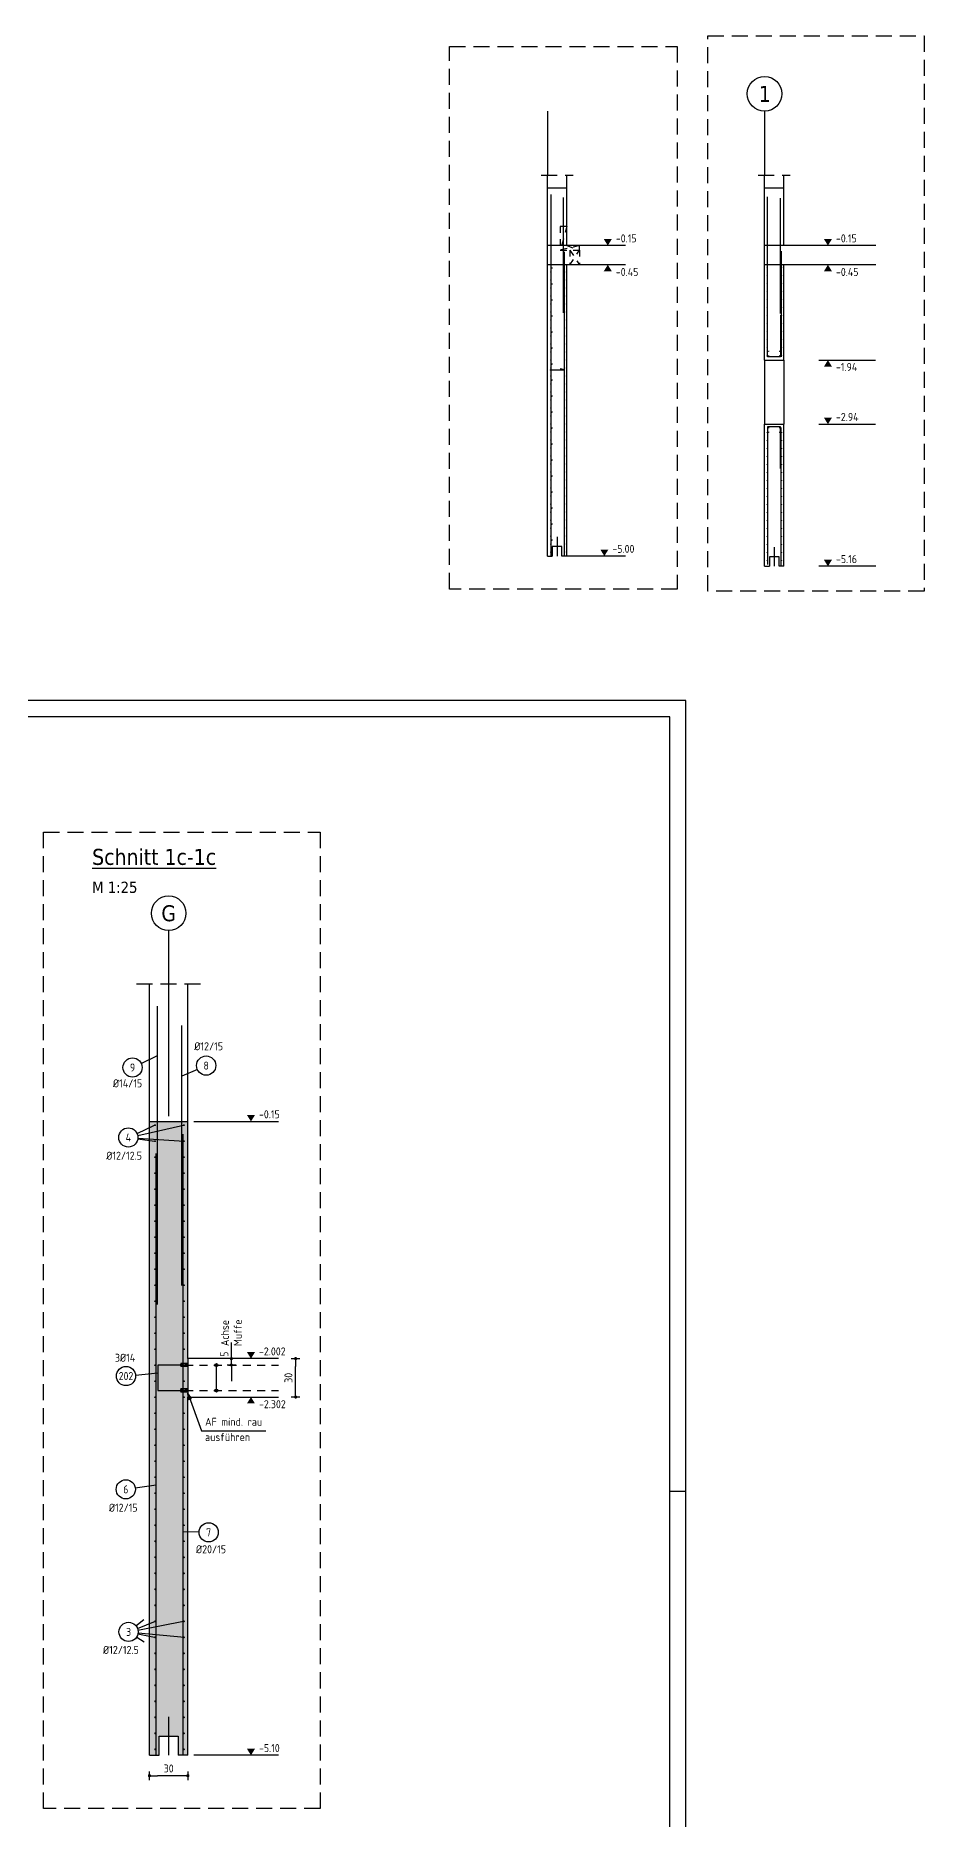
# Model space of a CAD drawing. Extents: x -17 to 74, y -15 to 121.
# Drawn here: x 39.79 to 53.67, y 24.58 to 52.44 of the extents above; entities that cross this region are included whole.
import ezdxf
from ezdxf.enums import TextEntityAlignment as Align

# ---------------------------------------------------------------- set-up
doc = ezdxf.new("R2010")
doc.units = 0
doc.header["$LTSCALE"] = 0.5
for name, pattern in [('AUSGEZOGEN', [1000.01, 1000, 0.01]), ('DASHED', [0.75, 0.5, -0.25]), ('HIDDEN', [0.375, 0.25, -0.125]), ('PUNKT', [0.175, 0.05, -0.125]), ('STRICHLINIE', [0.75, 0.5, -0.25])]:
    doc.linetypes.add(name, pattern=pattern)
for name, color, linetype in [('ACHSEN', 7, 'Continuous'), ('AFU', 7, 'Continuous'), ('BETON', 7, 'Continuous'), ('DETAIL', 7, 'Continuous'), ('DRUEBER', 7, 'Continuous'), ('grau_mittel', 7, 'Continuous'), ('HILFE', 7, 'Continuous'), ('koten', 7, 'Continuous'), ('LENTON', 7, 'Continuous'), ('MASSE', 7, 'Continuous'), ('OBJEKT', 7, 'Continuous'), ('RAHMEN', 7, 'Continuous'), ('RND', 7, 'Continuous'), ('SFP_Achsen', 7, 'Continuous'), ('TEXT', 7, 'Continuous')]:
    doc.layers.add(name, color=color, linetype=linetype)
doc.layers.add('NOPLOT', color=7, linetype='Continuous', plot=False)
doc.styles.add('helv', font='tahoma.ttf')
doc.styles.add('txt', font='isocp.shx')
doc.linetypes.add('AFU_50K', pattern='A,0.15,["/",Standard,S=0.2,R=0,X=-0.01,Y=-0.1],0.07,["/",Standard,S=0.2,R=0,X=-0.01,Y=-0.1],0.15', length=0.37)
doc.dimstyles.new('DOT_I', dxfattribs={"dimscale": 0.5, "dimtxt": 0.25, "dimasz": 0.25, "dimexe": 0.1, "dimexo": 0.3, "dimgap": 0.1, "dimtad": 1, "dimdec": 3, "dimzin": 3, "dimtxsty": 'txt', "dimblk": 'DOT', "dimblk1": 'DOT', "dimblk2": 'DOT', "dimsah": 1, "dimcen": 0.1, "dimse1": 1, "dimse2": 1, "dimazin": 0, "dimtfac": 1, "dimtdec": 4, "dimtix": 1, "dimtmove": 2, "dimatfit": 3, "dimfxl": 0, "dimtvp": 1, "dimtolj": 1, "dimtzin": 0, "dimarcsym": 0})

# ---------------------------------------------------------------- blocks, each defined once
blk = doc.blocks.new('okrd_o')
at = {"layer": 'koten', "color": 7, "linetype": 'Continuous'}
blk.add_solid([(-0.125, 0.202), (0.125, 0.202), (0, 0)], dxfattribs=at)
at = {"layer": 'koten', "style": 'txt'}
blk.add_attdef('OKRD', (0.25, 0.1), '', height=0.25, dxfattribs=at)
blk = doc.blocks.new('okrd_u')
at = {"layer": 'koten', "color": 7, "linetype": 'Continuous'}
blk.add_solid([(-0.125, -0.202), (0.125, -0.202), (0, 0)], dxfattribs=at)
at = {"layer": 'koten', "style": 'txt'}
blk.add_attdef('OKRD', (0.25, -0.35), '', height=0.25, dxfattribs=at)
blk = doc.blocks.new('DOT')
at = {"layer": 'MASSE', "color": 7, "linetype": 'Continuous'}
for p, q in [((0, 0), (-1, 0)), ((0, 0.54), (0, -0.54))]:
    blk.add_line(p, q, dxfattribs=at)
at = {"layer": 'MASSE', "color": 7, "linetype": 'Continuous', "const_width": 0.2}
blk.add_lwpolyline([(-0.1, 0, 1), (0.1, 0, 1)], format="xyb", close=True, dxfattribs=at)
blk = doc.blocks.new('*D36')
at = {"layer": 'Defpoints', "color": 0, "linetype": 'AUSGEZOGEN', "transparency": 16777216}
for p in [(41.569, 25.258), (41.569, 25.258), (42.169, 25.258)]:
    blk.add_point(p, dxfattribs=at)
at = {"layer": 'MASSE', "color": 0, "linetype": 'AUSGEZOGEN', "lineweight": -2, "transparency": 16777216}
blk.add_line((42.044, 25.258), (41.694, 25.258), dxfattribs=at)
at = {"layer": 'MASSE', "color": 0, "linetype": 'AUSGEZOGEN', "lineweight": -2, "transparency": 16777216, "xscale": 0.125, "yscale": 0.125, "zscale": 0.125, "rotation": 180}
blk.add_blockref('DOT', (41.569, 25.258), dxfattribs=at)
at = {"layer": 'MASSE', "color": 0, "linetype": 'AUSGEZOGEN', "lineweight": -2, "transparency": 16777216, "xscale": 0.125, "yscale": 0.125, "zscale": 0.125}
blk.add_blockref('DOT', (42.169, 25.258), dxfattribs=at)
at = {"layer": 'MASSE', "color": 0, "linetype": 'AUSGEZOGEN', "transparency": 16777216, "insert": (41.869, 25.371), "char_height": 0.125, "attachment_point": 5, "style": 'txt'}
blk.add_mtext('\\A1;30', dxfattribs=at)
blk = doc.blocks.new('RND_HIN')
at = {"layer": 'RND', "color": 7, "linetype": 'Continuous'}
blk.add_circle((0, 0), 0.3, dxfattribs=at)
at = {"layer": 'RND', "color": 7, "linetype": 'Continuous', "style": 'txt'}
blk.add_attdef('POSI', text='', height=0.25, dxfattribs=at).set_placement((0, 0), align=Align.MIDDLE)
blk = doc.blocks.new('*D39')
at = {"layer": 'Defpoints', "color": 0, "linetype": 'AUSGEZOGEN', "transparency": 16777216}
for p in [(43.852, 31.773), (43.852, 31.773), (43.852, 31.173)]:
    blk.add_point(p, dxfattribs=at)
at = {"layer": 'MASSE', "color": 0, "linetype": 'AUSGEZOGEN', "lineweight": -2, "transparency": 16777216}
blk.add_line((43.852, 31.298), (43.852, 31.648), dxfattribs=at)
at = {"layer": 'MASSE', "color": 0, "linetype": 'AUSGEZOGEN', "lineweight": -2, "transparency": 16777216, "xscale": 0.125, "yscale": 0.125, "zscale": 0.125}
for p, rotation in [((43.852, 31.773), 90), ((43.852, 31.173), 270)]:
    blk.add_blockref('DOT', p, dxfattribs=dict(at, rotation=rotation))
at = {"layer": 'MASSE', "color": 0, "linetype": 'AUSGEZOGEN', "transparency": 16777216, "insert": (43.74, 31.473), "char_height": 0.125, "attachment_point": 5, "rotation": 90, "style": 'txt'}
blk.add_mtext('\\A1;30', dxfattribs=at)
blk = doc.blocks.new('A0--19')
at = {"layer": 'RAHMEN'}
for p, q in [((99.9, 84.1), (0, 84.1)), ((99.9, 0), (99.9, 84.1))]:
    blk.add_line(p, q, dxfattribs=at)
at = {"layer": 'RAHMEN', "color": 5}
for p, q in [((99.4, 83.6), (2, 83.6)), ((99.4, 0.5), (99.4, 83.6))]:
    blk.add_line(p, q, dxfattribs=at)
at = {"layer": 'RAHMEN', "color": 7}
blk.add_line((99.4, 59.4), (99.9, 59.4), dxfattribs=at)
blk = doc.blocks.new('*D41')
at = {"layer": 'Defpoints', "color": 0, "linetype": 'AUSGEZOGEN', "transparency": 16777216}
for p in [(42.849, 31.773), (42.849, 31.773), (42.849, 31.673)]:
    blk.add_point(p, dxfattribs=at)
at = {"layer": 'MASSE', "color": 0, "linetype": 'AUSGEZOGEN', "lineweight": -2, "transparency": 16777216}
for p, q in [((42.849, 31.898), (42.849, 32.023)), ((42.849, 31.673), (42.849, 31.773)), ((42.849, 31.548), (42.849, 31.423))]:
    blk.add_line(p, q, dxfattribs=at)
at = {"layer": 'MASSE', "color": 0, "linetype": 'AUSGEZOGEN', "lineweight": -2, "transparency": 16777216, "xscale": 0.125, "yscale": 0.125, "zscale": 0.125}
for p, rotation in [((42.849, 31.773), 270), ((42.849, 31.673), 90)]:
    blk.add_blockref('DOT', p, dxfattribs=dict(at, rotation=rotation))
at = {"layer": 'MASSE', "color": 0, "linetype": 'AUSGEZOGEN', "transparency": 16777216, "insert": (42.739, 31.842), "char_height": 0.125, "attachment_point": 5, "rotation": 90, "style": 'txt'}
blk.add_mtext('\\A1;5', dxfattribs=at)
blk = doc.blocks.new('Pfeillinie')
at = {"layer": 'TEXT', "linetype": 'Continuous'}
blk.add_hatch(color=7, dxfattribs=at).paths.add_polyline_path([(0, 0), (-0.8, 0.2), (-0.8, 0), (-0.8, -0.2)])
at = {"layer": 'TEXT', "color": 7, "linetype": 'Continuous'}
for p, q in [((-0.8, 0), (-0.8, 0.2)), ((-0.8, 0.2), (0, 0)), ((-0.8, 0), (-0.8, -0.2)), ((-0.8, -0.2), (0, 0))]:
    blk.add_line(p, q, dxfattribs=at)

msp = doc.modelspace()

# ---------------------------------------------------------------- hatches: boundary and pattern name
at = {"layer": 'grau_mittel'}
msp.add_hatch(color=61, dxfattribs=at).paths.add_polyline_path([(42.16876, 35.47657), (41.56876, 35.47657), (41.56876, 25.57657), (41.71876, 25.57657), (41.71876, 25.87657), (42.01876, 25.87657), (42.01876, 25.57657), (42.16876, 25.57657), (42.16876, 31.17286), (42.16876, 31.77286)])

# ---------------------------------------------------------------- linework, layer by layer
at = {"layer": 'ACHSEN', "color": 140, "linetype": 'AUSGEZOGEN'}
for p, q in [((47.78689, 51.25885), (47.78689, 50.25885)), ((51.17829, 51.25885), (51.17829, 50.25885)), ((41.86876, 38.45834), (41.86876, 35.56177))]:
    msp.add_line(p, q, dxfattribs=at)
at = {"layer": 'AFU', "color": 8, "linetype": 'AFU_50K'}
for p, q in [((48.08689, 49.15885), (47.78689, 49.15885)), ((51.47829, 49.15885), (51.17829, 49.15885)), ((48.08689, 48.85885), (47.78689, 48.85885)), ((51.47829, 48.85885), (51.17829, 48.85885)), ((41.56876, 35.47657), (42.16876, 35.47657)), ((42.16876, 31.77286), (42.16876, 31.17286))]:
    msp.add_line(p, q, dxfattribs=at)
at = {"layer": 'AFU', "color": 1, "linetype": 'AUSGEZOGEN'}
for p, q in [((47.93689, 44.60885), (47.93689, 44.30885)), ((51.32829, 44.44885), (51.32829, 44.14885)), ((41.86876, 26.17657), (41.86876, 25.57657))]:
    msp.add_line(p, q, dxfattribs=at)
at = {"layer": 'AFU', "color": 8, "linetype": 'AUSGEZOGEN'}
for p, q in [((47.78689, 44.30885), (47.86189, 44.30885)), ((48.01189, 44.45885), (47.86189, 44.45885)), ((47.86189, 44.45885), (47.86189, 44.30885)), ((48.01189, 44.30885), (48.01189, 44.45885)), ((48.08689, 44.30885), (48.01189, 44.30885)), ((51.17829, 44.14885), (51.25329, 44.14885)), ((51.40329, 44.29885), (51.25329, 44.29885)), ((51.25329, 44.29885), (51.25329, 44.14885)), ((51.40329, 44.14885), (51.40329, 44.29885)), ((51.47829, 44.14885), (51.40329, 44.14885)), ((41.71876, 25.87657), (42.01876, 25.87657)), ((41.71876, 25.57657), (41.71876, 25.87657)), ((42.01876, 25.87657), (42.01876, 25.57657)), ((41.56876, 25.57657), (41.71876, 25.57657)), ((42.16876, 25.57657), (42.01876, 25.57657))]:
    msp.add_line(p, q, dxfattribs=at)
at = {"layer": 'BETON', "color": 6, "linetype": 'AUSGEZOGEN'}
for p, q in [((47.78689, 44.30885), (47.78689, 50.05885)), ((47.78689, 50.05885), (48.08689, 50.05885)), ((48.08689, 49.15885), (48.08689, 50.05885)), ((51.17829, 50.05885), (51.47829, 50.05885)), ((51.17829, 47.36885), (51.17829, 50.05885)), ((51.47829, 49.15885), (51.47829, 50.05885)), ((49.00561, 49.15885), (48.08689, 49.15885)), ((52.91658, 49.15885), (51.47829, 49.15885)), ((48.08689, 44.30885), (48.08689, 48.85885)), ((49.00561, 48.85885), (48.08689, 48.85885)), ((52.91658, 48.85885), (51.47829, 48.85885)), ((51.47829, 47.36885), (51.47829, 48.85885)), ((51.17829, 47.36885), (51.47829, 47.36885)), ((51.17829, 44.14885), (51.17829, 46.36885)), ((51.17829, 46.36885), (51.47829, 46.36885)), ((51.47829, 44.14885), (51.47829, 46.36885)), ((41.56876, 25.57657), (41.56876, 37.62355)), ((42.16876, 31.77286), (42.16876, 37.62355)), ((43.58718, 31.77286), (42.16876, 31.77286)), ((42.16876, 25.57657), (42.16876, 31.17286)), ((42.16876, 31.17286), (43.58718, 31.17286))]:
    msp.add_line(p, q, dxfattribs=at)
at = {"layer": 'DETAIL', "color": 102, "linetype": 'STRICHLINIE'}
for points in [[(50.28939, 43.76004), (50.28939, 52.43726), (53.67342, 52.43726), (53.67342, 43.76004)], [(46.2559, 43.7942), (46.2559, 52.26645), (49.81084, 52.26645), (49.81084, 43.7942)], [(39.91574, 24.74727), (39.91574, 39.99739), (44.23542, 39.99739), (44.23542, 24.74727)]]:
    msp.add_lwpolyline(points, close=True, dxfattribs=at)
at = {"layer": 'DRUEBER', "color": 7, "linetype": 'PUNKT'}
for p, q in [((48.08689, 49.45885), (47.98689, 49.45885)), ((47.98689, 49.45885), (47.98689, 49.08885)), ((48.08689, 49.45885), (47.98689, 49.08885)), ((48.28689, 49.15885), (47.98689, 49.08885)), ((47.98689, 49.08885), (48.28689, 49.08885)), ((48.08689, 49.15885), (48.28689, 49.08885)), ((48.13689, 49.08885), (48.13689, 48.85885)), ((48.13689, 48.85885), (48.28689, 49.08885)), ((48.13689, 49.08885), (48.28689, 48.85885)), ((48.28689, 49.08885), (48.28689, 49.15885)), ((48.28689, 49.08885), (48.28689, 48.85886))]:
    msp.add_line(p, q, dxfattribs=at)
at = {"layer": 'HILFE', "color": 102, "linetype": 'DASHED'}
for p, q in [((47.68689, 50.25885), (48.18689, 50.25885)), ((51.07829, 50.25885), (51.57829, 50.25885)), ((42.36876, 37.62355), (41.36876, 37.62355))]:
    msp.add_line(p, q, dxfattribs=at)
at = {"layer": 'HILFE', "color": 102, "linetype": 'AUSGEZOGEN'}
for p, q in [((52.02557, 47.36885), (52.91023, 47.36885)), ((52.02557, 46.36885), (52.91023, 46.36885)), ((49.00561, 44.30885), (48.08689, 44.30885)), ((52.91658, 44.14885), (52.02557, 44.14885)), ((42.26138, 35.47657), (43.58718, 35.47657)), ((43.58718, 25.57657), (42.26138, 25.57657))]:
    msp.add_line(p, q, dxfattribs=at)
at = {"layer": 'LENTON', "color": 102}
for p, q in [((42.05776, 31.69486), (42.06116, 31.69827)), ((42.05776, 31.69486), (42.05776, 31.69192)), ((42.05776, 31.69192), (42.05776, 31.67286)), ((42.05776, 31.68957), (42.05967, 31.6872)), ((42.05776, 31.67286), (42.05776, 31.65381)), ((42.05967, 31.65852), (42.05776, 31.65616)), ((42.05776, 31.65381), (42.05776, 31.65086)), ((42.06116, 31.64746), (42.05776, 31.65086)), ((42.05967, 31.65852), (42.05967, 31.6872)), ((42.05967, 31.6872), (42.10043, 31.68292)), ((42.05967, 31.6872), (42.05967, 31.65852)), ((42.10043, 31.66281), (42.05967, 31.65852)), ((42.16203, 31.69827), (42.06116, 31.69827)), ((42.16203, 31.64746), (42.06116, 31.64746)), ((42.10043, 31.68292), (42.10043, 31.66281)), ((42.12608, 31.68292), (42.16684, 31.6872)), ((42.12608, 31.66281), (42.12608, 31.68292)), ((42.16684, 31.65852), (42.12608, 31.66281)), ((42.16203, 31.69827), (42.16363, 31.6952)), ((42.16363, 31.65052), (42.16203, 31.64746)), ((42.16508, 31.6952), (42.16668, 31.69827)), ((42.16668, 31.64746), (42.16508, 31.65052)), ((42.16876, 31.69827), (42.16668, 31.69827)), ((42.16876, 31.64746), (42.16668, 31.64746)), ((42.16684, 31.6872), (42.16876, 31.68957)), ((42.16684, 31.6872), (42.16684, 31.65852)), ((42.16684, 31.65852), (42.16684, 31.6872)), ((42.16876, 31.65616), (42.16684, 31.65852)), ((42.16876, 31.69827), (42.16876, 31.68557)), ((42.16876, 31.68557), (42.16876, 31.66016)), ((42.16876, 31.66016), (42.16876, 31.64746)), ((42.05776, 31.29486), (42.06116, 31.29827)), ((42.05776, 31.29486), (42.05776, 31.29192)), ((42.05776, 31.29192), (42.05776, 31.27286)), ((42.05776, 31.28957), (42.05967, 31.2872)), ((42.05776, 31.27286), (42.05776, 31.25381)), ((42.05967, 31.25852), (42.05776, 31.25616)), ((42.05776, 31.25381), (42.05776, 31.25086)), ((42.06116, 31.24746), (42.05776, 31.25086)), ((42.05967, 31.25852), (42.05967, 31.2872)), ((42.05967, 31.2872), (42.10043, 31.28292)), ((42.05967, 31.2872), (42.05967, 31.25852)), ((42.10043, 31.26281), (42.05967, 31.25852)), ((42.16203, 31.29827), (42.06116, 31.29827)), ((42.16203, 31.24746), (42.06116, 31.24746)), ((42.10043, 31.28292), (42.10043, 31.26281)), ((42.12608, 31.28292), (42.16684, 31.2872)), ((42.12608, 31.26281), (42.12608, 31.28292)), ((42.16684, 31.25852), (42.12608, 31.26281)), ((42.16203, 31.29827), (42.16363, 31.2952)), ((42.16363, 31.25052), (42.16203, 31.24746)), ((42.16508, 31.2952), (42.16668, 31.29827)), ((42.16668, 31.24746), (42.16508, 31.25052)), ((42.16876, 31.29827), (42.16668, 31.29827)), ((42.16876, 31.24746), (42.16668, 31.24746)), ((42.16684, 31.2872), (42.16876, 31.28957)), ((42.16684, 31.2872), (42.16684, 31.25852)), ((42.16684, 31.25852), (42.16684, 31.2872)), ((42.16876, 31.25616), (42.16684, 31.25852)), ((42.16876, 31.29827), (42.16876, 31.28557)), ((42.16876, 31.28557), (42.16876, 31.26016)), ((42.16876, 31.26016), (42.16876, 31.24746))]:
    msp.add_line(p, q, dxfattribs=at)
for centre, start, end in [((42.16436, 31.69558), 207.500045, 332.499955), ((42.16436, 31.65014), 27.500065, 152.499935), ((42.16436, 31.29558), 207.500045, 332.499955), ((42.16436, 31.25014), 27.500065, 152.499935)]:
    msp.add_arc(centre, 0.00082, start, end, dxfattribs=at)
at = {"layer": 'NOPLOT', "color": 191, "linetype": 'Continuous'}
msp.add_line((42.61368, 31.27286), (42.61368, 31.67286), dxfattribs=at)
for centre, radius in [((42.61368, 31.67286), 0.022), ((42.61368, 31.67286), 0.014), ((42.61368, 31.27286), 0.022), ((42.61368, 31.27286), 0.014)]:
    msp.add_circle(centre, radius, dxfattribs=at)
at = {"layer": 'OBJEKT', "color": 7, "linetype": 'AUSGEZOGEN'}
for p, q in [((47.78689, 50.05885), (47.78689, 50.25885)), ((48.08689, 50.05885), (48.08689, 50.25885)), ((51.17829, 50.05885), (51.17829, 50.25885)), ((51.47829, 50.05885), (51.47829, 50.25885)), ((51.17829, 47.36885), (51.17829, 46.36885)), ((51.47829, 47.36885), (51.47829, 46.36885))]:
    msp.add_line(p, q, dxfattribs=at)
at = {"layer": 'RND', "color": 102, "linetype": 'AUSGEZOGEN'}
for p, q in [((41.44012, 36.38476), (41.69226, 36.5058)), ((42.31734, 36.28999), (42.07264, 36.18396)), ((41.37483, 35.29071), (41.64938, 35.41938)), ((41.38541, 35.2597), (42.10142, 35.41938)), ((41.38755, 35.20617), (41.64938, 35.16938)), ((41.38869, 35.2172), (42.11542, 35.16938)), ((41.35155, 31.51469), (41.70043, 31.54842)), ((41.34766, 29.75197), (41.67276, 29.79886)), ((42.34347, 29.06205), (42.09476, 29.06731)), ((41.35851, 27.59893), (41.48103, 27.69962)), ((41.38218, 27.55865), (41.66338, 27.66938)), ((41.3899, 27.53211), (42.10142, 27.66938)), ((41.36953, 27.42373), (41.48633, 27.35014)), ((41.38949, 27.47325), (41.64938, 27.41938)), ((41.39192, 27.48927), (42.11542, 27.41938))]:
    msp.add_line(p, q, dxfattribs=at)
at = {"layer": 'RND', "color": 1, "linetype": 'AUSGEZOGEN'}
for points in [[(47.83951, 49.95885), (47.83951, 44.30885)], [(48.03629, 48.11027), (48.03629, 49.91027)], [(51.42577, 48.06914), (51.42577, 47.41914), (51.22577, 47.41914), (51.22577, 49.91914)], [(51.42521, 48.09885), (51.42521, 49.89885)], [(48.04781, 49.06027), (48.04781, 44.31027)], [(51.43674, 49.06914), (51.43674, 47.41914)], [(47.8276, 47.21651), (48.0576, 47.21651), (47.98515, 47.23526)], [(51.42577, 45.67473), (51.42577, 46.32473), (51.22577, 46.32473), (51.22577, 44.17473)], [(51.43674, 44.16857), (51.43674, 46.31857)], [(41.69226, 32.61657), (41.69226, 37.27657)], [(42.07264, 32.91657), (42.07264, 36.97657)], [(42.09476, 25.57657), (42.09476, 35.27657)], [(41.67276, 25.57657), (41.67276, 34.97657)], [(42.10043, 31.67286), (41.70043, 31.67286), (41.70043, 31.27286), (42.10043, 31.27286)]]:
    msp.add_lwpolyline(points, dxfattribs=at)
at = {"layer": 'RND', "color": 7, "linetype": 'AUSGEZOGEN'}
for points, const_width in [([(51.21052, 48.82089, 1), (51.21752, 48.82089, 1)], 0.007), ([(51.4448, 48.82089, 1), (51.4518, 48.82089, 1)], 0.007), ([(47.8269, 48.74581, 1), (47.8339, 48.74581, 1)], 0.007), ([(47.8269, 48.62081, 1), (47.8339, 48.62081, 1)], 0.007), ([(47.8269, 48.49581, 1), (47.8339, 48.49581, 1)], 0.007), ([(48.05461, 48.74581, 1), (48.06161, 48.74581, 1)], 0.007), ([(48.05461, 48.62081, 1), (48.06161, 48.62081, 1)], 0.007), ([(48.05461, 48.49581, 1), (48.06161, 48.49581, 1)], 0.007), ([(51.21052, 48.69589, 1), (51.21752, 48.69589, 1)], 0.007), ([(51.21052, 48.57089, 1), (51.21752, 48.57089, 1)], 0.007), ([(51.4448, 48.69589, 1), (51.4518, 48.69589, 1)], 0.007), ([(51.4448, 48.57089, 1), (51.4518, 48.57089, 1)], 0.007), ([(47.8269, 48.37081, 1), (47.8339, 48.37081, 1)], 0.007), ([(47.8269, 48.24581, 1), (47.8339, 48.24581, 1)], 0.007), ([(48.05461, 48.37081, 1), (48.06161, 48.37081, 1)], 0.007), ([(48.05461, 48.24581, 1), (48.06161, 48.24581, 1)], 0.007), ([(51.21052, 48.44589, 1), (51.21752, 48.44589, 1)], 0.007), ([(51.21052, 48.32089, 1), (51.21752, 48.32089, 1)], 0.007), ([(51.21052, 48.19589, 1), (51.21752, 48.19589, 1)], 0.007), ([(51.4448, 48.44589, 1), (51.4518, 48.44589, 1)], 0.007), ([(51.4448, 48.32089, 1), (51.4518, 48.32089, 1)], 0.007), ([(51.4448, 48.19589, 1), (51.4518, 48.19589, 1)], 0.007), ([(47.8269, 48.12081, 1), (47.8339, 48.12081, 1)], 0.007), ([(47.8269, 47.99581, 1), (47.8339, 47.99581, 1)], 0.007), ([(48.05461, 48.12081, 1), (48.06161, 48.12081, 1)], 0.007), ([(48.05461, 47.99581, 1), (48.06161, 47.99581, 1)], 0.007), ([(51.21052, 48.07089, 1), (51.21752, 48.07089, 1)], 0.007), ([(51.21052, 47.94589, 1), (51.21752, 47.94589, 1)], 0.007), ([(51.4448, 48.07089, 1), (51.4518, 48.07089, 1)], 0.007), ([(51.4448, 47.94589, 1), (51.4518, 47.94589, 1)], 0.007), ([(47.8269, 47.87081, 1), (47.8339, 47.87081, 1)], 0.007), ([(47.8269, 47.74581, 1), (47.8339, 47.74581, 1)], 0.007), ([(48.05461, 47.87081, 1), (48.06161, 47.87081, 1)], 0.007), ([(48.05461, 47.74581, 1), (48.06161, 47.74581, 1)], 0.007), ([(51.21052, 47.82089, 1), (51.21752, 47.82089, 1)], 0.007), ([(51.21052, 47.69589, 1), (51.21752, 47.69589, 1)], 0.007), ([(51.4448, 47.82089, 1), (51.4518, 47.82089, 1)], 0.007), ([(51.4448, 47.69589, 1), (51.4518, 47.69589, 1)], 0.007), ([(47.8269, 47.62081, 1), (47.8339, 47.62081, 1)], 0.007), ([(47.8269, 47.49581, 1), (47.8339, 47.49581, 1)], 0.007), ([(47.8269, 47.37081, 1), (47.8339, 47.37081, 1)], 0.007), ([(48.05461, 47.62081, 1), (48.06161, 47.62081, 1)], 0.007), ([(48.05461, 47.49581, 1), (48.06161, 47.49581, 1)], 0.007), ([(48.05461, 47.37081, 1), (48.06161, 47.37081, 1)], 0.007), ([(51.21052, 47.57089, 1), (51.21752, 47.57089, 1)], 0.007), ([(51.21052, 47.44589, 1), (51.21752, 47.44589, 1)], 0.007), ([(51.23857, 47.50728, 1), (51.24857, 47.50728, 1)], 0.01), ([(51.23857, 47.43728, 1), (51.24857, 47.43728, 1)], 0.01), ([(51.40617, 47.50728, 1), (51.41617, 47.50728, 1)], 0.01), ([(51.40617, 47.43728, 1), (51.41617, 47.43728, 1)], 0.01), ([(51.4448, 47.57089, 1), (51.4518, 47.57089, 1)], 0.007), ([(51.4448, 47.44589, 1), (51.4518, 47.44589, 1)], 0.007), ([(47.8311, 47.21651, -1), (47.8241, 47.21651, -1)], 0.007), ([(47.8269, 47.24581, 1), (47.8339, 47.24581, 1)], 0.007), ([(47.8269, 47.12081, 1), (47.8339, 47.12081, 1)], 0.007), ([(48.05461, 47.24581, 1), (48.06161, 47.24581, 1)], 0.007), ([(48.05461, 47.12081, 1), (48.06161, 47.12081, 1)], 0.007), ([(47.8269, 46.99581, 1), (47.8339, 46.99581, 1)], 0.007), ([(47.8269, 46.87081, 1), (47.8339, 46.87081, 1)], 0.007), ([(48.05461, 46.99581, 1), (48.06161, 46.99581, 1)], 0.007), ([(48.05461, 46.87081, 1), (48.06161, 46.87081, 1)], 0.007), ([(47.8269, 46.74581, 1), (47.8339, 46.74581, 1)], 0.007), ([(47.8269, 46.62081, 1), (47.8339, 46.62081, 1)], 0.007), ([(48.05461, 46.74581, 1), (48.06161, 46.74581, 1)], 0.007), ([(48.05461, 46.62081, 1), (48.06161, 46.62081, 1)], 0.007), ([(47.8269, 46.49581, 1), (47.8339, 46.49581, 1)], 0.007), ([(47.8269, 46.37081, 1), (47.8339, 46.37081, 1)], 0.007), ([(47.8269, 46.24581, 1), (47.8339, 46.24581, 1)], 0.007), ([(48.05461, 46.49581, 1), (48.06161, 46.49581, 1)], 0.007), ([(48.05461, 46.37081, 1), (48.06161, 46.37081, 1)], 0.007), ([(48.05461, 46.24581, 1), (48.06161, 46.24581, 1)], 0.007), ([(51.23857, 46.31311, 1), (51.24857, 46.31311, 1)], 0.01), ([(51.23857, 46.24311, 1), (51.24857, 46.24311, 1)], 0.01), ([(51.40617, 46.31311, 1), (51.41617, 46.31311, 1)], 0.01), ([(51.40617, 46.24311, 1), (51.41617, 46.24311, 1)], 0.01), ([(47.8269, 46.12081, 1), (47.8339, 46.12081, 1)], 0.007), ([(47.8269, 45.99581, 1), (47.8339, 45.99581, 1)], 0.007), ([(48.05461, 46.12081, 1), (48.06161, 46.12081, 1)], 0.007), ([(48.05461, 45.99581, 1), (48.06161, 45.99581, 1)], 0.007), ([(51.21052, 46.23873, 1), (51.21752, 46.23873, 1)], 0.007), ([(51.21052, 46.11373, 1), (51.21752, 46.11373, 1)], 0.007), ([(51.21052, 45.98873, 1), (51.21752, 45.98873, 1)], 0.007), ([(51.4448, 46.23873, 1), (51.4518, 46.23873, 1)], 0.007), ([(51.4448, 46.11373, 1), (51.4518, 46.11373, 1)], 0.007), ([(51.4448, 45.98873, 1), (51.4518, 45.98873, 1)], 0.007), ([(47.8269, 45.87081, 1), (47.8339, 45.87081, 1)], 0.007), ([(47.8269, 45.74581, 1), (47.8339, 45.74581, 1)], 0.007), ([(48.05461, 45.87081, 1), (48.06161, 45.87081, 1)], 0.007), ([(48.05461, 45.74581, 1), (48.06161, 45.74581, 1)], 0.007), ([(51.21052, 45.86373, 1), (51.21752, 45.86373, 1)], 0.007), ([(51.21052, 45.73873, 1), (51.21752, 45.73873, 1)], 0.007), ([(51.4448, 45.86373, 1), (51.4518, 45.86373, 1)], 0.007), ([(51.4448, 45.73873, 1), (51.4518, 45.73873, 1)], 0.007), ([(47.8269, 45.62081, 1), (47.8339, 45.62081, 1)], 0.007), ([(47.8269, 45.49581, 1), (47.8339, 45.49581, 1)], 0.007), ([(48.05461, 45.62081, 1), (48.06161, 45.62081, 1)], 0.007), ([(48.05461, 45.49581, 1), (48.06161, 45.49581, 1)], 0.007), ([(51.21052, 45.61373, 1), (51.21752, 45.61373, 1)], 0.007), ([(51.21052, 45.48873, 1), (51.21752, 45.48873, 1)], 0.007), ([(51.4448, 45.61373, 1), (51.4518, 45.61373, 1)], 0.007), ([(51.4448, 45.48873, 1), (51.4518, 45.48873, 1)], 0.007), ([(47.8269, 45.37081, 1), (47.8339, 45.37081, 1)], 0.007), ([(47.8269, 45.24581, 1), (47.8339, 45.24581, 1)], 0.007), ([(48.05461, 45.37081, 1), (48.06161, 45.37081, 1)], 0.007), ([(48.05461, 45.24581, 1), (48.06161, 45.24581, 1)], 0.007), ([(51.21052, 45.36373, 1), (51.21752, 45.36373, 1)], 0.007), ([(51.21052, 45.23873, 1), (51.21752, 45.23873, 1)], 0.007), ([(51.4448, 45.36373, 1), (51.4518, 45.36373, 1)], 0.007), ([(51.4448, 45.23873, 1), (51.4518, 45.23873, 1)], 0.007), ([(47.8269, 45.12081, 1), (47.8339, 45.12081, 1)], 0.007), ([(47.8269, 44.99581, 1), (47.8339, 44.99581, 1)], 0.007), ([(47.8269, 44.87081, 1), (47.8339, 44.87081, 1)], 0.007), ([(48.05461, 45.12081, 1), (48.06161, 45.12081, 1)], 0.007), ([(48.05461, 44.99581, 1), (48.06161, 44.99581, 1)], 0.007), ([(48.05461, 44.87081, 1), (48.06161, 44.87081, 1)], 0.007), ([(51.21052, 45.11373, 1), (51.21752, 45.11373, 1)], 0.007), ([(51.21052, 44.98873, 1), (51.21752, 44.98873, 1)], 0.007), ([(51.21052, 44.86373, 1), (51.21752, 44.86373, 1)], 0.007), ([(51.4448, 45.11373, 1), (51.4518, 45.11373, 1)], 0.007), ([(51.4448, 44.98873, 1), (51.4518, 44.98873, 1)], 0.007), ([(51.4448, 44.86373, 1), (51.4518, 44.86373, 1)], 0.007), ([(47.8269, 44.74581, 1), (47.8339, 44.74581, 1)], 0.007), ([(47.8269, 44.62081, 1), (47.8339, 44.62081, 1)], 0.007), ([(48.05461, 44.74581, 1), (48.06161, 44.74581, 1)], 0.007), ([(48.05461, 44.62081, 1), (48.06161, 44.62081, 1)], 0.007), ([(51.21052, 44.73873, 1), (51.21752, 44.73873, 1)], 0.007), ([(51.21052, 44.61373, 1), (51.21752, 44.61373, 1)], 0.007), ([(51.4448, 44.73873, 1), (51.4518, 44.73873, 1)], 0.007), ([(51.4448, 44.61373, 1), (51.4518, 44.61373, 1)], 0.007), ([(47.8269, 44.49581, 1), (47.8339, 44.49581, 1)], 0.007), ([(47.8269, 44.37081, 1), (47.8339, 44.37081, 1)], 0.007), ([(48.05461, 44.49581, 1), (48.06161, 44.49581, 1)], 0.007), ([(48.05461, 44.37081, 1), (48.06161, 44.37081, 1)], 0.007), ([(51.21052, 44.48873, 1), (51.21752, 44.48873, 1)], 0.007), ([(51.21052, 44.36373, 1), (51.21752, 44.36373, 1)], 0.007), ([(51.4448, 44.48873, 1), (51.4518, 44.48873, 1)], 0.007), ([(51.4448, 44.36373, 1), (51.4518, 44.36373, 1)], 0.007), ([(51.21052, 44.23873, 1), (51.21752, 44.23873, 1)], 0.007), ([(51.4448, 44.23873, 1), (51.4518, 44.23873, 1)], 0.007), ([(41.64938, 35.41938, 1), (41.66338, 35.41938, 1)], 0.014), ([(42.10142, 35.41938, 1), (42.11542, 35.41938, 1)], 0.014), ([(41.64938, 35.16938, 1), (41.66338, 35.16938, 1)], 0.014), ([(42.10142, 35.16938, 1), (42.11542, 35.16938, 1)], 0.014), ([(41.64938, 34.91938, 1), (41.66338, 34.91938, 1)], 0.014), ([(42.10142, 34.91938, 1), (42.11542, 34.91938, 1)], 0.014), ([(41.64938, 34.66938, 1), (41.66338, 34.66938, 1)], 0.014), ([(42.10142, 34.66938, 1), (42.11542, 34.66938, 1)], 0.014), ([(41.64938, 34.41938, 1), (41.66338, 34.41938, 1)], 0.014), ([(42.10142, 34.41938, 1), (42.11542, 34.41938, 1)], 0.014), ([(41.64938, 34.16938, 1), (41.66338, 34.16938, 1)], 0.014), ([(42.10142, 34.16938, 1), (42.11542, 34.16938, 1)], 0.014), ([(41.64938, 33.91938, 1), (41.66338, 33.91938, 1)], 0.014), ([(42.10142, 33.91938, 1), (42.11542, 33.91938, 1)], 0.014), ([(41.64938, 33.66938, 1), (41.66338, 33.66938, 1)], 0.014), ([(41.64938, 33.41938, 1), (41.66338, 33.41938, 1)], 0.014), ([(42.10142, 33.66938, 1), (42.11542, 33.66938, 1)], 0.014), ([(42.10142, 33.41938, 1), (42.11542, 33.41938, 1)], 0.014), ([(41.64938, 33.16938, 1), (41.66338, 33.16938, 1)], 0.014), ([(42.10142, 33.16938, 1), (42.11542, 33.16938, 1)], 0.014), ([(41.64938, 32.91938, 1), (41.66338, 32.91938, 1)], 0.014), ([(42.10142, 32.91938, 1), (42.11542, 32.91938, 1)], 0.014), ([(41.64938, 32.66938, 1), (41.66338, 32.66938, 1)], 0.014), ([(42.10142, 32.66938, 1), (42.11542, 32.66938, 1)], 0.014), ([(41.64938, 32.41938, 1), (41.66338, 32.41938, 1)], 0.014), ([(42.10142, 32.41938, 1), (42.11542, 32.41938, 1)], 0.014), ([(41.64938, 32.16938, 1), (41.66338, 32.16938, 1)], 0.014), ([(42.10142, 32.16938, 1), (42.11542, 32.16938, 1)], 0.014), ([(41.64938, 31.91938, 1), (41.66338, 31.91938, 1)], 0.014), ([(42.10142, 31.91938, 1), (42.11542, 31.91938, 1)], 0.014), ([(41.64938, 31.66938, 1), (41.66338, 31.66938, 1)], 0.014), ([(42.10142, 31.66938, 1), (42.11542, 31.66938, 1)], 0.014), ([(41.64938, 31.41938, 1), (41.66338, 31.41938, 1)], 0.014), ([(42.10142, 31.41938, 1), (42.11542, 31.41938, 1)], 0.014), ([(41.64938, 31.16938, 1), (41.66338, 31.16938, 1)], 0.014), ([(41.64938, 30.91938, 1), (41.66338, 30.91938, 1)], 0.014), ([(42.10142, 31.16938, 1), (42.11542, 31.16938, 1)], 0.014), ([(42.10142, 30.91938, 1), (42.11542, 30.91938, 1)], 0.014), ([(41.64938, 30.66938, 1), (41.66338, 30.66938, 1)], 0.014), ([(42.10142, 30.66938, 1), (42.11542, 30.66938, 1)], 0.014), ([(41.64938, 30.41938, 1), (41.66338, 30.41938, 1)], 0.014), ([(42.10142, 30.41938, 1), (42.11542, 30.41938, 1)], 0.014), ([(41.64938, 30.16938, 1), (41.66338, 30.16938, 1)], 0.014), ([(42.10142, 30.16938, 1), (42.11542, 30.16938, 1)], 0.014), ([(41.64938, 29.91938, 1), (41.66338, 29.91938, 1)], 0.014), ([(42.10142, 29.91938, 1), (42.11542, 29.91938, 1)], 0.014), ([(41.64938, 29.66938, 1), (41.66338, 29.66938, 1)], 0.014), ([(42.10142, 29.66938, 1), (42.11542, 29.66938, 1)], 0.014), ([(41.64938, 29.41938, 1), (41.66338, 29.41938, 1)], 0.014), ([(42.10142, 29.41938, 1), (42.11542, 29.41938, 1)], 0.014), ([(41.64938, 29.16938, 1), (41.66338, 29.16938, 1)], 0.014), ([(42.10142, 29.16938, 1), (42.11542, 29.16938, 1)], 0.014), ([(41.64938, 28.91938, 1), (41.66338, 28.91938, 1)], 0.014), ([(42.10142, 28.91938, 1), (42.11542, 28.91938, 1)], 0.014), ([(41.64938, 28.66938, 1), (41.66338, 28.66938, 1)], 0.014), ([(41.64938, 28.41938, 1), (41.66338, 28.41938, 1)], 0.014), ([(42.10142, 28.66938, 1), (42.11542, 28.66938, 1)], 0.014), ([(42.10142, 28.41938, 1), (42.11542, 28.41938, 1)], 0.014), ([(41.64938, 28.16938, 1), (41.66338, 28.16938, 1)], 0.014), ([(42.10142, 28.16938, 1), (42.11542, 28.16938, 1)], 0.014), ([(41.64938, 27.91938, 1), (41.66338, 27.91938, 1)], 0.014), ([(42.10142, 27.91938, 1), (42.11542, 27.91938, 1)], 0.014), ([(41.64938, 27.66938, 1), (41.66338, 27.66938, 1)], 0.014), ([(42.10142, 27.66938, 1), (42.11542, 27.66938, 1)], 0.014), ([(41.64938, 27.41938, 1), (41.66338, 27.41938, 1)], 0.014), ([(42.10142, 27.41938, 1), (42.11542, 27.41938, 1)], 0.014), ([(41.64938, 27.16938, 1), (41.66338, 27.16938, 1)], 0.014), ([(42.10142, 27.16938, 1), (42.11542, 27.16938, 1)], 0.014), ([(41.64938, 26.91938, 1), (41.66338, 26.91938, 1)], 0.014), ([(42.10142, 26.91938, 1), (42.11542, 26.91938, 1)], 0.014), ([(41.64938, 26.66938, 1), (41.66338, 26.66938, 1)], 0.014), ([(42.10142, 26.66938, 1), (42.11542, 26.66938, 1)], 0.014), ([(41.64938, 26.41938, 1), (41.66338, 26.41938, 1)], 0.014), ([(42.10142, 26.41938, 1), (42.11542, 26.41938, 1)], 0.014), ([(41.64938, 26.16938, 1), (41.66338, 26.16938, 1)], 0.014), ([(41.64938, 25.91938, 1), (41.66338, 25.91938, 1)], 0.014), ([(42.10142, 26.16938, 1), (42.11542, 26.16938, 1)], 0.014), ([(42.10142, 25.91938, 1), (42.11542, 25.91938, 1)], 0.014), ([(41.64938, 25.66938, 1), (41.66338, 25.66938, 1)], 0.014), ([(42.10142, 25.66938, 1), (42.11542, 25.66938, 1)], 0.014)]:
    msp.add_lwpolyline(points, format="xyb", close=True, dxfattribs=dict(at, const_width=const_width))
at = {"layer": 'RND', "color": 1, "linetype": 'HIDDEN'}
for points in [[(42.12608, 31.67286), (43.58718, 31.67286)], [(42.12608, 31.27286), (43.58718, 31.27286)]]:
    msp.add_lwpolyline(points, dxfattribs=at)
at = {"layer": 'RND', "color": 102, "linetype": 'AUSGEZOGEN'}
msp.add_lwpolyline([(42.16876, 31.23374), (42.38058, 30.6442), (43.38818, 30.6442)], dxfattribs=at)
at = {"layer": 'RND', "color": 7, "linetype": 'AUSGEZOGEN'}
for centre in [(47.85218, 48.80831), (47.85218, 48.55831), (47.85218, 48.30831), (47.85218, 48.05831), (47.85218, 47.80831), (47.85218, 47.55831), (47.85218, 47.30831), (47.85218, 47.05831), (47.85218, 46.80831), (47.85218, 46.55831), (47.85218, 46.30831), (47.85218, 46.05831), (47.85218, 45.80831), (47.85218, 45.55831), (47.85218, 45.30831), (47.85218, 45.05831), (47.85218, 44.80831), (47.85218, 44.55831)]:
    msp.add_circle(centre, 0.007, dxfattribs=at)
at = {"layer": 'SFP_Achsen', "color": 7, "linetype": 'AUSGEZOGEN'}
for centre in [(51.17829, 51.52933), (41.86876, 38.72882)]:
    msp.add_circle(centre, 0.27048, dxfattribs=at)

# ---------------------------------------------------------------- block references
at = {"layer": 'koten', "color": 7, "linetype": 'DASHED', "xscale": 0.5, "yscale": 0.5, "zscale": 0.5}
for p, values in [((48.72863, 49.15885), {'OKRD': '-0.15'}), ((52.1677, 49.15885), {'OKRD': '-0.15'}), ((48.67492, 44.30885), {'OKRD': '-5.00'})]:
    msp.add_blockref('okrd_o', p, dxfattribs=at).add_auto_attribs(values)
at = {"layer": 'koten', "color": 7, "linetype": 'AUSGEZOGEN', "xscale": 0.5, "yscale": 0.5, "zscale": 0.5}
for name, p, values in [('okrd_u', (48.72863, 48.85885), {'OKRD': '-0.45'}), ('okrd_u', (52.1677, 48.85885), {'OKRD': '-0.45'}), ('okrd_o', (52.1677, 44.14885), {'OKRD': '-5.16'}), ('okrd_o', (43.1545, 31.77286), {'OKRD': '-2.002'}), ('okrd_u', (43.1545, 31.17286), {'OKRD': '-2.302'})]:
    msp.add_blockref(name, p, dxfattribs=at).add_auto_attribs(values)
at = {"layer": 'koten', "color": 7, "linetype": 'AUSGEZOGEN'}
ref = msp.add_blockref('okrd_o', (52.1677, 47.36885), dxfattribs=dict(at, xscale=-0.5, yscale=0.5, zscale=0.5, rotation=180))
ref.add_attrib('OKRD', '-1.94', (52.2927, 47.19987), dxfattribs={"layer": '0', "color": 0, "linetype": 'ByBlock', "height": 0.125, "style": 'txt'})
ref = msp.add_blockref('okrd_u', (52.1677, 46.36885), dxfattribs=dict(at, xscale=-0.5, yscale=0.5, zscale=0.5, rotation=180))
ref.add_attrib('OKRD', '-2.94', (52.2927, 46.41865), dxfattribs={"layer": '0', "color": 0, "linetype": 'ByBlock', "height": 0.125, "style": 'txt'})
ref = msp.add_blockref('okrd_o', (43.1545, 35.47657), dxfattribs=dict(at, xscale=0.5, yscale=0.5, zscale=0.5))
ref.add_attrib('OKRD', '-0.15', (43.2795, 35.52657), dxfattribs={"layer": '0', "color": 0, "linetype": 'ByBlock', "height": 0.125, "style": 'txt'})
at = {"layer": 'koten', "color": 102, "linetype": 'AUSGEZOGEN', "xscale": 0.5, "yscale": 0.5, "zscale": 0.5}
msp.add_blockref('okrd_o', (43.1545, 25.57657), dxfattribs=at).add_auto_attribs({'OKRD': '-5.10'})
at = {"layer": 'RAHMEN', "color": 7, "linetype": 'AUSGEZOGEN', "xscale": 0.5, "yscale": 0.5, "zscale": 0.5}
msp.add_blockref('A0--19', (0, 0), dxfattribs=at)
at = {"layer": 'RND', "color": 7, "linetype": 'AUSGEZOGEN', "xscale": 0.5, "yscale": 0.5, "zscale": 0.5}
for p, values in [((42.45497, 36.34963), {'POSI': '8'}), ((41.30489, 36.31985), {'POSI': '9'}), ((41.23901, 35.22705), {'POSI': '4'}), ((41.20225, 31.50025), {'POSI': '202'}), ((41.19919, 29.73056), {'POSI': '6'}), ((42.49343, 29.05888), {'POSI': '7'}), ((41.24262, 27.5037), {'POSI': '3'})]:
    msp.add_blockref('RND_HIN', p, dxfattribs=at).add_auto_attribs(values)
at = {"layer": 'RND', "color": 102, "linetype": 'AUSGEZOGEN', "xscale": 0.125, "yscale": 0.125, "zscale": 0.125, "rotation": 109.7634588113642}
msp.add_blockref('Pfeillinie', (42.16876, 31.23374), dxfattribs=at)

# ---------------------------------------------------------------- texts
at = {"layer": 'SFP_Achsen', "color": 6, "linetype": 'AUSGEZOGEN', "style": 'helv'}
for s, p in [('1', (51.08768, 51.40313)), ('G', (41.7547, 38.60444))]:
    msp.add_text(s, height=0.25, dxfattribs=at).set_placement(p)
at = {"layer": 'TEXT', "color": 6, "linetype": 'AUSGEZOGEN', "style": 'helv'}
msp.add_text('%%uSchnitt 1c-1c', height=0.25, dxfattribs=at).set_placement((40.6741, 39.48492))
at = {"layer": 'TEXT', "color": 1, "linetype": 'AUSGEZOGEN', "style": 'helv'}
msp.add_text('M 1:25', height=0.175, dxfattribs=at).set_placement((40.6741, 39.04742))
at = {"layer": 'TEXT', "color": 7, "linetype": 'AUSGEZOGEN', "style": 'txt'}
for s, p in [('%%C12/15', (42.26937, 36.58875)), ('%%C14/15', (40.99882, 36.01027)), ('%%C12/12.5', (40.8929, 34.87949)), ('3%%C14', (41.02935, 31.72332)), ('AF mind. rau', (42.438, 30.72278)), ('ausführen', (42.438, 30.48528)), ('%%C12/15', (40.93418, 29.38105)), ('%%C20/15', (42.29533, 28.73203)), ('%%C12/12.5', (40.84377, 27.15956))]:
    msp.add_text(s, height=0.125, dxfattribs=at).set_placement(p)
for s, p in [('Achse', (42.80985, 31.96814)), ('Muffe', (43.01143, 31.96814))]:
    msp.add_text(s, height=0.125, rotation=90, dxfattribs=at).set_placement(p)

# ---------------------------------------------------------------- dimensions: what is measured, and where the dimension line sits
at = {"layer": 'MASSE', "color": 7, "linetype": 'AUSGEZOGEN'}
dim = msp.add_linear_dim(base=(42.84882, 31.77286), p1=(42.84882, 31.67286), p2=(42.84882, 31.77286), angle=90, dimstyle='DOT_I', override={"dimdec": 0, "dimlfac": 50}, dxfattribs=at)
dim.commit()
dim.dimension.update_dxf_attribs({"geometry": '*D41', "text_midpoint": (42.7388, 31.84177), "dimtype": 160})
for base, p1, p2, angle, picture, middle in [((43.85249, 31.77286), (43.85249, 31.17286), (43.85249, 31.77286), 90, '*D39', (43.73999, 31.47286)), ((41.56876, 25.25825), (42.16876, 25.25825), (41.56876, 25.25825), 180, '*D36', (41.86876, 25.37075))]:
    dim = msp.add_linear_dim(base=base, p1=p1, p2=p2, angle=angle, dimstyle='DOT_I', override={"dimdec": 0, "dimlfac": 50}, dxfattribs=at)
    dim.commit()
    dim.dimension.update_dxf_attribs({"geometry": picture, "text_midpoint": middle})

doc.saveas('drawing.dxf')
